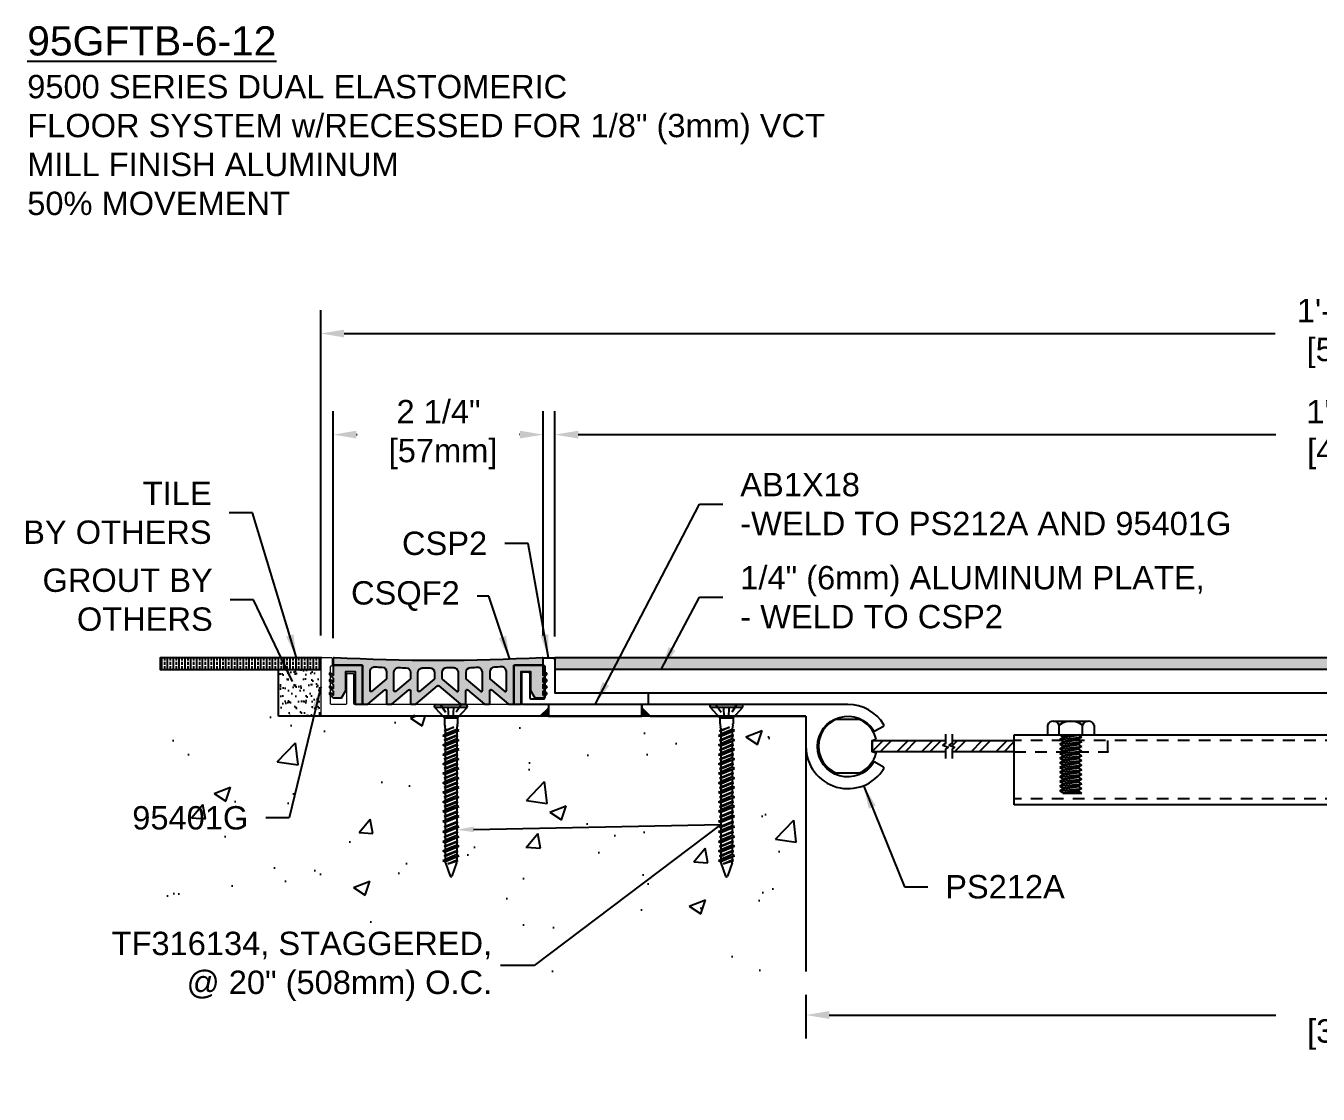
# Model space of a CAD drawing. Header units: inches. Extents: x -5.4 to 53.4, y -2.6 to 8.8.
# Drawn here: x -5.36 to 8.48, y -2.64 to 8.8 of the extents above; entities that cross this region are included whole.
import ezdxf
from ezdxf import colors
from ezdxf.entities.mleader import LeaderData, LeaderLine
from ezdxf.math import Vec2, Vec3

# ---------------------------------------------------------------- set-up
doc = ezdxf.new("R2010")
doc.units = ezdxf.units.IN
doc.header["$MEASUREMENT"] = 0
doc.linetypes.add('DASHED', pattern=[0.75, 0.5, -0.25])
doc.linetypes.add('HIDDEN2', pattern=[0.1875, 0.125, -0.0625])
for name, color, linetype in [('anchors', 4, 'Continuous'), ('conditions', 1, 'Continuous'), ('dimensions', 3, 'Continuous'), ('FILLER', 2, 'Continuous'), ('METALS', 7, 'Continuous'), ('Text', 2, 'Continuous')]:
    doc.layers.add(name, color=color, linetype=linetype)
doc.styles.add('ARIAL', font='arial.ttf')
doc.dimstyles.new('Arial', dxfattribs={"dimtxt": 0.25, "dimasz": 0.25, "dimexe": 0.25, "dimexo": 0.25, "dimgap": 0.25, "dimtad": 0, "dimtih": 1, "dimtoh": 1, "dimdec": 4, "dimzin": 0, "dimdsep": 46, "dimlunit": 4, "dimtxsty": 'ARIAL', "dimcen": 0.09, "dimadec": 0, "dimazin": 0, "dimtfac": 1, "dimtdec": 4, "dimtofl": 0, "dimtmove": 0, "dimatfit": 3, "dimfxl": 0, "dimfrac": 2, "dimtolj": 1, "dimtzin": 0, "dimarcsym": 0})

# ---------------------------------------------------------------- blocks, each defined once
blk = doc.blocks.new('*D0')
at = {"layer": 'DEFPOINTS', "color": 0}
for p in [(17.681, 4.418), (0.306, 2.008), (17.681, 1.903)]:
    blk.add_point(p, dxfattribs=at)
at = {"layer": 'dimensions', "color": 0, "lineweight": -2}
for p, q in [((0.306, 2.258), (0.306, 4.668)), ((17.681, 2.153), (17.681, 4.668)), ((0.556, 4.418), (8.027, 4.418)), ((17.431, 4.418), (9.96, 4.418))]:
    blk.add_line(p, q, dxfattribs=at)
at = {"layer": 'dimensions', "color": 0}
for points in [[(0.556, 4.46), (0.556, 4.376), (0.306, 4.418)], [(17.431, 4.46), (17.431, 4.376), (17.681, 4.418)]]:
    blk.add_solid(points, dxfattribs=at)
at = {"layer": 'dimensions', "color": 0, "insert": (8.994, 4.418), "char_height": 0.25, "attachment_point": 5, "style": 'ARIAL'}
blk.add_mtext('\\A1;1\'-5 3/8"\\P [441mm]', dxfattribs=at)
blk = doc.blocks.new('*D1')
at = {"layer": 'DEFPOINTS', "color": 0}
for p in [(20.179, 5.501), (-2.201, 2.018), (20.179, 2.028)]:
    blk.add_point(p, dxfattribs=at)
at = {"layer": 'dimensions', "color": 0, "lineweight": -2}
for p, q in [((-2.201, 2.268), (-2.201, 5.751)), ((20.179, 2.278), (20.179, 5.751)), ((-1.951, 5.501), (8.022, 5.501)), ((19.929, 5.501), (9.955, 5.501))]:
    blk.add_line(p, q, dxfattribs=at)
at = {"layer": 'dimensions', "color": 0}
for points in [[(-1.951, 5.542), (-1.951, 5.459), (-2.201, 5.501)], [(19.929, 5.542), (19.929, 5.459), (20.179, 5.501)]]:
    blk.add_solid(points, dxfattribs=at)
at = {"layer": 'dimensions', "color": 0, "insert": (8.989, 5.501), "char_height": 0.25, "attachment_point": 5, "style": 'ARIAL'}
blk.add_mtext('\\A1;1\'-10 3/8"\\P [568mm]', dxfattribs=at)
blk = doc.blocks.new('*D3')
at = {"layer": 'DEFPOINTS', "color": 0}
for p in [(2.995, -1.331), (14.993, -1.331), (14.993, -1.797)]:
    blk.add_point(p, dxfattribs=at)
at = {"layer": 'dimensions', "color": 0, "lineweight": -2}
for p, q in [((2.995, -1.581), (2.995, -2.047)), ((14.993, -1.581), (14.993, -2.047)), ((3.245, -1.797), (8.027, -1.797)), ((14.743, -1.797), (9.96, -1.797))]:
    blk.add_line(p, q, dxfattribs=at)
at = {"layer": 'dimensions', "color": 0}
for points in [[(3.245, -1.755), (3.245, -1.839), (2.995, -1.797)], [(14.743, -1.755), (14.743, -1.839), (14.993, -1.797)]]:
    blk.add_solid(points, dxfattribs=at)
at = {"layer": 'dimensions', "color": 0, "insert": (8.994, -1.797), "char_height": 0.25, "attachment_point": 5, "style": 'ARIAL'}
blk.add_mtext("\\A1;1'\\P [305mm]", dxfattribs=at)
blk = doc.blocks.new('*D4')
at = {"layer": 'DEFPOINTS', "color": 0}
for p in [(0.181, 4.418), (-2.069, 1.99), (0.181, 2.018)]:
    blk.add_point(p, dxfattribs=at)
at = {"layer": 'dimensions', "color": 0, "lineweight": -2}
for p, q in [((-2.069, 2.24), (-2.069, 4.668)), ((0.181, 2.268), (0.181, 4.668)), ((-1.819, 4.418), (-1.81, 4.418)), ((-0.069, 4.418), (-0.071, 4.418))]:
    blk.add_line(p, q, dxfattribs=at)
at = {"layer": 'dimensions', "color": 0}
for points in [[(-1.819, 4.46), (-1.819, 4.377), (-2.069, 4.418)], [(-0.069, 4.46), (-0.069, 4.377), (0.181, 4.418)]]:
    blk.add_solid(points, dxfattribs=at)
at = {"layer": 'dimensions', "color": 0, "insert": (-0.94, 4.418), "char_height": 0.25, "attachment_point": 5, "style": 'ARIAL'}
blk.add_mtext('\\A1;2 1/4"\\P [57mm]', dxfattribs=at)
blk = doc.blocks.new('csp2')
blk.add_lwpolyline([(0, 0.33, -0.414214), (0.02, 0.35), (0.066, 0.35, -0.414214), (0.086, 0.33), (0.086, 0.08, 0.414214), (0.106, 0.06), (0.23, 0.06, 0.414214), (0.25, 0.08), (0.25, 0.405, 0.414214), (0.24, 0.415, -0.414214), (0.23, 0.425), (0.23, 0.49, -0.414214), (0.24, 0.5), (0.335, 0.5, -0.414214), (0.355, 0.48), (0.355, 0.135, 0.414214), (0.365, 0.125), (1.355, 0.125), (1.355, 0), (0.335, 0), (0.02, 0, -0.414214), (0, 0.02)], format="xyb", close=True)
blk = doc.blocks.new('A$C63CB1885')
for p, q in [((-0.176, 0), (-0.175, 0.018)), ((-0.176, 0), (0.176, 0)), ((-0.176, 0), (-0.07, -0.113)), ((-0.163, 0.029), (0.163, 0.029)), ((0.07, -0.113), (0.176, 0)), ((0.176, 0), (0.175, 0.018)), ((-0.07, -0.113), (0.07, -0.113)), ((-0.07, -0.113), (-0.07, -0.18)), ((0.07, -0.113), (0.07, -0.18)), ((-0.086, -0.302), (0.086, -0.251)), ((-0.074, -0.251), (0.032, -0.215)), ((-0.074, -0.251), (-0.062, -0.245)), ((-0.074, -0.251), (-0.062, -0.257)), ((-0.069, -0.189), (-0.063, -0.215)), ((-0.062, -0.245), (0.032, -0.215)), ((0.032, -0.215), (-0.062, -0.257)), ((-0.062, -0.225), (-0.062, -0.245)), ((0.062, -0.238), (-0.062, -0.289)), ((-0.062, -0.257), (-0.062, -0.289)), ((0.062, -0.264), (-0.062, -0.315)), ((0.062, -0.225), (0.062, -0.238)), ((0.086, -0.251), (0.062, -0.238)), ((0.086, -0.251), (0.062, -0.264)), ((0.062, -0.264), (0.062, -0.296)), ((0.069, -0.189), (0.063, -0.215)), ((-0.086, -0.302), (-0.062, -0.289)), ((-0.086, -0.302), (-0.062, -0.315)), ((-0.086, -0.403), (0.086, -0.353)), ((-0.086, -0.403), (-0.062, -0.391)), ((-0.086, -0.403), (-0.062, -0.416)), ((-0.074, -0.353), (0.074, -0.302)), ((-0.074, -0.353), (-0.062, -0.346)), ((-0.074, -0.353), (-0.062, -0.359)), ((-0.074, -0.454), (0.074, -0.403)), ((-0.062, -0.346), (0.062, -0.296)), ((0.062, -0.308), (-0.062, -0.359)), ((-0.062, -0.315), (-0.062, -0.346)), ((0.062, -0.34), (-0.062, -0.391)), ((-0.062, -0.359), (-0.062, -0.391)), ((0.062, -0.366), (-0.062, -0.416)), ((-0.062, -0.448), (0.062, -0.397)), ((0.062, -0.41), (-0.062, -0.46)), ((0.074, -0.302), (0.062, -0.296)), ((0.074, -0.302), (0.062, -0.308)), ((0.062, -0.308), (0.062, -0.34)), ((0.086, -0.353), (0.062, -0.34)), ((0.086, -0.353), (0.062, -0.366)), ((0.062, -0.366), (0.062, -0.397)), ((0.074, -0.403), (0.062, -0.397)), ((0.074, -0.403), (0.062, -0.41)), ((0.062, -0.41), (0.062, -0.441)), ((-0.086, -0.505), (0.086, -0.454)), ((-0.086, -0.505), (-0.062, -0.492)), ((-0.086, -0.505), (-0.062, -0.518)), ((-0.074, -0.454), (-0.062, -0.448)), ((-0.074, -0.454), (-0.062, -0.46)), ((-0.074, -0.556), (0.074, -0.505)), ((-0.074, -0.556), (-0.062, -0.55)), ((-0.062, -0.416), (-0.062, -0.448)), ((0.062, -0.441), (-0.062, -0.492)), ((-0.062, -0.46), (-0.062, -0.492)), ((0.062, -0.467), (-0.062, -0.518)), ((-0.062, -0.55), (0.062, -0.499)), ((0.062, -0.511), (-0.062, -0.562)), ((-0.062, -0.518), (-0.062, -0.55)), ((0.062, -0.543), (-0.062, -0.594)), ((0.086, -0.454), (0.062, -0.441)), ((0.086, -0.454), (0.062, -0.467)), ((0.062, -0.467), (0.062, -0.499)), ((0.074, -0.505), (0.062, -0.499)), ((0.074, -0.505), (0.062, -0.511)), ((0.062, -0.511), (0.062, -0.543)), ((0.086, -0.556), (0.062, -0.543)), ((-0.086, -0.607), (0.086, -0.556)), ((-0.086, -0.607), (-0.062, -0.594)), ((-0.086, -0.607), (-0.062, -0.619)), ((-0.086, -0.708), (0.086, -0.657)), ((-0.074, -0.556), (-0.062, -0.562)), ((-0.074, -0.657), (0.074, -0.607)), ((-0.074, -0.657), (-0.062, -0.651)), ((-0.074, -0.657), (-0.062, -0.664)), ((-0.062, -0.562), (-0.062, -0.594)), ((0.062, -0.569), (-0.062, -0.619)), ((-0.062, -0.651), (0.062, -0.6)), ((0.062, -0.613), (-0.062, -0.664)), ((-0.062, -0.619), (-0.062, -0.651)), ((0.062, -0.644), (-0.062, -0.695)), ((-0.062, -0.664), (-0.062, -0.695)), ((0.062, -0.67), (-0.062, -0.721)), ((0.086, -0.556), (0.062, -0.569)), ((0.062, -0.569), (0.062, -0.6)), ((0.074, -0.607), (0.062, -0.6)), ((0.074, -0.607), (0.062, -0.613)), ((0.062, -0.613), (0.062, -0.644)), ((0.086, -0.657), (0.062, -0.644)), ((0.086, -0.657), (0.062, -0.67)), ((0.062, -0.67), (0.062, -0.702)), ((-0.086, -0.708), (-0.062, -0.695)), ((-0.086, -0.708), (-0.062, -0.721)), ((-0.086, -0.81), (0.086, -0.759)), ((-0.086, -0.81), (-0.062, -0.797)), ((-0.086, -0.81), (-0.062, -0.823)), ((-0.074, -0.759), (0.074, -0.708)), ((-0.074, -0.759), (-0.062, -0.753)), ((-0.074, -0.759), (-0.062, -0.765)), ((-0.074, -0.86), (0.074, -0.81)), ((-0.062, -0.753), (0.062, -0.702)), ((0.062, -0.714), (-0.062, -0.765)), ((-0.062, -0.721), (-0.062, -0.753)), ((0.062, -0.746), (-0.062, -0.797)), ((-0.062, -0.765), (-0.062, -0.797)), ((0.062, -0.772), (-0.062, -0.823)), ((-0.062, -0.854), (0.062, -0.804)), ((0.062, -0.816), (-0.062, -0.867)), ((-0.062, -0.823), (-0.062, -0.854)), ((0.074, -0.708), (0.062, -0.702)), ((0.074, -0.708), (0.062, -0.714)), ((0.062, -0.714), (0.062, -0.746)), ((0.086, -0.759), (0.062, -0.746)), ((0.086, -0.759), (0.062, -0.772)), ((0.062, -0.772), (0.062, -0.804)), ((0.074, -0.81), (0.062, -0.804)), ((0.074, -0.81), (0.062, -0.816)), ((0.062, -0.816), (0.062, -0.848)), ((-0.086, -0.911), (0.086, -0.86)), ((-0.086, -0.911), (-0.062, -0.898)), ((-0.086, -0.911), (-0.062, -0.924)), ((-0.086, -1.013), (0.086, -0.962)), ((-0.074, -0.86), (-0.062, -0.854)), ((-0.074, -0.86), (-0.062, -0.867)), ((-0.074, -0.962), (0.074, -0.911)), ((-0.074, -0.962), (-0.062, -0.956)), ((-0.074, -0.962), (-0.062, -0.968)), ((0.062, -0.848), (-0.062, -0.898)), ((-0.062, -0.867), (-0.062, -0.898)), ((0.062, -0.873), (-0.062, -0.924)), ((-0.062, -0.956), (0.062, -0.905)), ((0.062, -0.917), (-0.062, -0.968)), ((-0.062, -0.924), (-0.062, -0.956)), ((0.062, -0.949), (-0.062, -1)), ((-0.062, -0.968), (-0.062, -1)), ((0.086, -0.86), (0.062, -0.848)), ((0.086, -0.86), (0.062, -0.873)), ((0.062, -0.873), (0.062, -0.905)), ((0.074, -0.911), (0.062, -0.905)), ((0.074, -0.911), (0.062, -0.917)), ((0.062, -0.917), (0.062, -0.949)), ((0.086, -0.962), (0.062, -0.949)), ((0.086, -0.962), (0.062, -0.975)), ((-0.086, -1.013), (-0.062, -1)), ((-0.086, -1.013), (-0.062, -1.026)), ((-0.086, -1.114), (0.086, -1.064)), ((-0.086, -1.114), (-0.062, -1.101)), ((-0.074, -1.064), (0.074, -1.013)), ((-0.074, -1.064), (-0.062, -1.057)), ((-0.074, -1.064), (-0.062, -1.07)), ((0.062, -0.975), (-0.062, -1.026)), ((-0.062, -1.057), (0.062, -1.007)), ((0.062, -1.019), (-0.062, -1.07)), ((-0.062, -1.026), (-0.062, -1.057)), ((0.062, -1.051), (-0.062, -1.101)), ((-0.062, -1.07), (-0.062, -1.101)), ((0.062, -1.077), (-0.062, -1.127)), ((0.062, -0.975), (0.062, -1.007)), ((0.074, -1.013), (0.062, -1.007)), ((0.074, -1.013), (0.062, -1.019)), ((0.062, -1.019), (0.062, -1.051)), ((0.086, -1.064), (0.062, -1.051)), ((0.086, -1.064), (0.062, -1.077)), ((0.062, -1.077), (0.062, -1.115)), ((-0.086, -1.114), (-0.062, -1.127)), ((-0.086, -1.222), (0.086, -1.171)), ((-0.086, -1.222), (-0.062, -1.209)), ((-0.086, -1.222), (-0.062, -1.235)), ((-0.074, -1.171), (0.074, -1.121)), ((-0.074, -1.171), (-0.062, -1.165)), ((-0.074, -1.171), (-0.062, -1.178)), ((-0.074, -1.282), (0.074, -1.231)), ((-0.062, -1.165), (0.062, -1.115)), ((0.062, -1.127), (-0.062, -1.178)), ((-0.062, -1.127), (-0.062, -1.165)), ((0.062, -1.159), (-0.062, -1.209)), ((-0.062, -1.178), (-0.062, -1.209)), ((0.062, -1.184), (-0.062, -1.235)), ((-0.062, -1.275), (0.062, -1.225)), ((-0.062, -1.235), (-0.062, -1.275)), ((0.062, -1.237), (-0.062, -1.288)), ((0.074, -1.121), (0.062, -1.115)), ((0.074, -1.121), (0.062, -1.127)), ((0.062, -1.127), (0.062, -1.159)), ((0.086, -1.171), (0.062, -1.159)), ((0.086, -1.171), (0.062, -1.184)), ((0.062, -1.184), (0.062, -1.225)), ((0.074, -1.231), (0.062, -1.225)), ((0.074, -1.231), (0.062, -1.237)), ((0.062, -1.237), (0.062, -1.269)), ((-0.086, -1.332), (0.086, -1.282)), ((-0.086, -1.332), (-0.062, -1.319)), ((-0.086, -1.332), (-0.062, -1.345)), ((-0.074, -1.282), (-0.062, -1.275)), ((-0.074, -1.282), (-0.062, -1.288)), ((-0.074, -1.387), (0.074, -1.336)), ((-0.074, -1.387), (-0.062, -1.381)), ((0.062, -1.269), (-0.062, -1.319)), ((-0.062, -1.288), (-0.062, -1.319)), ((0.062, -1.295), (-0.062, -1.345)), ((-0.062, -1.381), (0.062, -1.33)), ((0.062, -1.343), (-0.062, -1.393)), ((-0.062, -1.345), (-0.062, -1.381)), ((0.062, -1.374), (-0.062, -1.425)), ((0.086, -1.282), (0.062, -1.269)), ((0.086, -1.282), (0.062, -1.295)), ((0.062, -1.295), (0.062, -1.33)), ((0.074, -1.336), (0.062, -1.33)), ((0.074, -1.336), (0.062, -1.343)), ((0.062, -1.343), (0.062, -1.374)), ((0.086, -1.387), (0.062, -1.374)), ((-0.086, -1.438), (0.086, -1.387)), ((-0.086, -1.438), (-0.062, -1.425)), ((-0.086, -1.438), (-0.062, -1.451)), ((-0.086, -1.54), (0.086, -1.489)), ((-0.074, -1.387), (-0.062, -1.393)), ((-0.074, -1.489), (0.074, -1.439)), ((-0.074, -1.489), (-0.062, -1.483)), ((-0.074, -1.489), (-0.062, -1.496)), ((-0.062, -1.393), (-0.062, -1.425)), ((0.062, -1.4), (-0.062, -1.451)), ((-0.062, -1.483), (0.062, -1.433)), ((0.062, -1.445), (-0.062, -1.496)), ((-0.062, -1.451), (-0.062, -1.483)), ((0.062, -1.477), (-0.062, -1.527)), ((-0.062, -1.496), (-0.062, -1.527)), ((0.062, -1.502), (-0.062, -1.553)), ((0.086, -1.387), (0.062, -1.4)), ((0.062, -1.4), (0.062, -1.433)), ((0.074, -1.439), (0.062, -1.433)), ((0.074, -1.439), (0.062, -1.445)), ((0.062, -1.445), (0.062, -1.477)), ((0.086, -1.489), (0.062, -1.477)), ((0.086, -1.489), (0.062, -1.502)), ((0.062, -1.502), (0.062, -1.535)), ((-0.086, -1.54), (-0.062, -1.527)), ((-0.086, -1.54), (-0.062, -1.553)), ((-0.086, -1.643), (0.086, -1.592)), ((-0.086, -1.643), (-0.062, -1.63)), ((-0.086, -1.643), (-0.062, -1.655)), ((-0.074, -1.592), (0.074, -1.541)), ((-0.074, -1.592), (-0.062, -1.586)), ((-0.074, -1.592), (-0.062, -1.598)), ((-0.062, -1.586), (0.062, -1.535)), ((0.062, -1.547), (-0.062, -1.598)), ((-0.062, -1.553), (-0.062, -1.586)), ((0.062, -1.579), (-0.062, -1.63)), ((-0.062, -1.598), (-0.062, -1.63)), ((0.062, -1.605), (-0.062, -1.655)), ((-0.034, -1.679), (0.062, -1.636)), ((-0.034, -1.679), (0.074, -1.643)), ((0.062, -1.649), (-0.034, -1.679)), ((0.074, -1.541), (0.062, -1.535)), ((0.074, -1.541), (0.062, -1.547)), ((0.062, -1.547), (0.062, -1.579)), ((0.086, -1.592), (0.062, -1.579)), ((0.086, -1.592), (0.062, -1.605)), ((0.062, -1.605), (0.062, -1.652)), ((0.074, -1.643), (0.062, -1.636)), ((0.074, -1.643), (0.062, -1.649)), ((-0.06, -1.668), (-0.01, -1.81)), ((0.06, -1.668), (0.01, -1.81))]:
    blk.add_line(p, q)
at = {"linetype": 'DASHED', "ltscale": 0.025}
for p, q in [((-0.113, 0.029), (-0.024, -0.106)), ((-0.024, -0.106), (-0.031, 0.028)), ((0.024, -0.106), (0.031, 0.029)), ((0.112, 0.029), (0.024, -0.106)), ((-0.024, -0.106), (0.024, -0.106))]:
    blk.add_line(p, q, dxfattribs=at)
for centre, radius, start, end in [((-0.163, 0.017), 0.0112, 90, 175), ((0.163, 0.017), 0.0112, 5, 90), ((-0.023, -0.18), 0.0465, 180, 191.9357), ((-0.109, -0.225), 0.0465, 0, 11.9357), ((0.109, -0.225), 0.0465, 168.0643, 180), ((0.023, -0.18), 0.0465, 348.0643, 0), ((-0.016, -1.652), 0.0465, 183.9476, 199.3058), ((0.016, -1.652), 0.0465, 340.6942, 0), ((0, -1.806), 0.0106, 204.1001, 335.8999)]:
    blk.add_arc(centre, radius, start, end)
blk = doc.blocks.new('TF316134')
blk.add_blockref('A$C63CB1885', (0, -0.0285))
blk = doc.blocks.new('PS212A')
at = {"linetype": 'Continuous', "flags": 128}
blk.add_lwpolyline([(0.451, 0.125), (-1.747, 0.125, 0.414214), (-1.757, 0.115), (-1.757, 0.095, 0.198912), (-1.754, 0.087), (-1.67, 0.003, 0.198912), (-1.663, 0), (-0.009, 0, -0.414214), (0.001, -0.01), (0.001, -0.325, 0.758338), (0.836, -0.559, 0.420887), (0.832, -0.545), (0.741, -0.492, 0.405496), (0.727, -0.496, -3.520953), (0.727, -0.154, 0.405496), (0.741, -0.157), (0.832, -0.105, 0.420887), (0.836, -0.091, 0.261868)], format="xyb", close=True, dxfattribs=at)
blk = doc.blocks.new('H1458S')
for p, q in [((-0.188, 0.144), (0.187, 0.144)), ((-0.25, 0.104), (-0.25, 0)), ((-0.25, 0), (0.25, 0)), ((-0.125, 0), (-0.125, 0.104)), ((-0.119, 0), (-0.085, -0.02)), ((-0.085, -0.02), (0.048, 0)), ((0.125, 0), (0.125, 0.104)), ((0.25, 0.104), (0.25, 0)), ((-0.119, -0.05), (0.119, -0.025)), ((-0.119, -0.05), (-0.085, -0.03)), ((-0.119, -0.05), (-0.085, -0.07)), ((-0.119, -0.1), (0.119, -0.075)), ((-0.119, -0.1), (-0.085, -0.08)), ((-0.119, -0.1), (-0.085, -0.12)), ((-0.119, -0.15), (0.119, -0.125)), ((-0.119, -0.15), (-0.085, -0.13)), ((-0.085, -0.03), (0.085, -0.005)), ((-0.085, -0.02), (-0.085, -0.03)), ((-0.085, -0.07), (0.085, -0.045)), ((-0.085, -0.08), (0.085, -0.055)), ((-0.085, -0.07), (-0.085, -0.08)), ((-0.085, -0.12), (0.085, -0.095)), ((-0.085, -0.13), (0.085, -0.105)), ((-0.085, -0.12), (-0.085, -0.13)), ((0.094, 0), (0.085, -0.005)), ((0.119, -0.025), (0.085, -0.005)), ((0.119, -0.025), (0.085, -0.045)), ((0.085, -0.045), (0.085, -0.055)), ((0.119, -0.075), (0.085, -0.055)), ((0.119, -0.075), (0.085, -0.095)), ((0.085, -0.095), (0.085, -0.105)), ((0.119, -0.125), (0.085, -0.105)), ((0.119, -0.125), (0.085, -0.145)), ((-0.119, -0.15), (-0.085, -0.17)), ((-0.119, -0.2), (0.119, -0.175)), ((-0.119, -0.2), (-0.085, -0.18)), ((-0.119, -0.2), (-0.085, -0.22)), ((-0.119, -0.25), (0.119, -0.225)), ((-0.119, -0.25), (-0.085, -0.23)), ((-0.119, -0.25), (-0.085, -0.27)), ((-0.119, -0.3), (0.119, -0.275)), ((-0.085, -0.17), (0.085, -0.145)), ((-0.085, -0.18), (0.085, -0.155)), ((-0.085, -0.17), (-0.085, -0.18)), ((-0.085, -0.22), (0.085, -0.195)), ((-0.085, -0.23), (0.085, -0.205)), ((-0.085, -0.22), (-0.085, -0.23)), ((-0.085, -0.27), (0.085, -0.245)), ((-0.085, -0.28), (0.085, -0.255)), ((-0.085, -0.27), (-0.085, -0.28)), ((0.085, -0.145), (0.085, -0.155)), ((0.119, -0.175), (0.085, -0.155)), ((0.119, -0.175), (0.085, -0.195)), ((0.085, -0.195), (0.085, -0.205)), ((0.119, -0.225), (0.085, -0.205)), ((0.119, -0.225), (0.085, -0.245)), ((0.085, -0.245), (0.085, -0.255)), ((0.119, -0.275), (0.085, -0.255)), ((0.119, -0.275), (0.085, -0.295)), ((-0.119, -0.3), (-0.085, -0.28)), ((-0.119, -0.3), (-0.085, -0.32)), ((-0.119, -0.35), (0.119, -0.325)), ((-0.119, -0.35), (-0.085, -0.33)), ((-0.119, -0.35), (-0.085, -0.37)), ((-0.119, -0.4), (0.119, -0.375)), ((-0.119, -0.4), (-0.085, -0.38)), ((-0.119, -0.4), (-0.085, -0.42)), ((-0.085, -0.32), (0.085, -0.295)), ((-0.085, -0.33), (0.085, -0.305)), ((-0.085, -0.32), (-0.085, -0.33)), ((-0.085, -0.37), (0.085, -0.345)), ((-0.085, -0.38), (0.085, -0.355)), ((-0.085, -0.37), (-0.085, -0.38)), ((-0.085, -0.42), (0.085, -0.395)), ((-0.085, -0.43), (0.085, -0.405)), ((0.085, -0.295), (0.085, -0.305)), ((0.119, -0.325), (0.085, -0.305)), ((0.119, -0.325), (0.085, -0.345)), ((0.085, -0.345), (0.085, -0.355)), ((0.119, -0.375), (0.085, -0.355)), ((0.119, -0.375), (0.085, -0.395)), ((0.085, -0.395), (0.085, -0.405)), ((0.119, -0.425), (0.085, -0.405)), ((-0.119, -0.45), (0.119, -0.425)), ((-0.119, -0.45), (-0.085, -0.43)), ((-0.119, -0.45), (-0.085, -0.47)), ((-0.119, -0.5), (0.119, -0.475)), ((-0.119, -0.5), (-0.085, -0.48)), ((-0.119, -0.5), (-0.085, -0.52)), ((-0.119, -0.55), (0.119, -0.525)), ((-0.119, -0.55), (-0.085, -0.53)), ((-0.119, -0.55), (-0.085, -0.57)), ((-0.085, -0.42), (-0.085, -0.43)), ((-0.085, -0.47), (0.085, -0.445)), ((-0.085, -0.48), (0.085, -0.455)), ((-0.085, -0.47), (-0.085, -0.48)), ((-0.085, -0.52), (0.085, -0.495)), ((-0.085, -0.53), (0.085, -0.505)), ((-0.085, -0.52), (-0.085, -0.53)), ((-0.085, -0.57), (0.085, -0.545)), ((0.119, -0.425), (0.085, -0.445)), ((0.085, -0.445), (0.085, -0.455)), ((0.119, -0.475), (0.085, -0.455)), ((0.119, -0.475), (0.085, -0.495)), ((0.085, -0.495), (0.085, -0.505)), ((0.119, -0.525), (0.085, -0.505)), ((0.119, -0.525), (0.085, -0.545)), ((0.085, -0.545), (0.085, -0.555)), ((-0.119, -0.6), (0.119, -0.575)), ((-0.119, -0.6), (-0.085, -0.58)), ((-0.119, -0.6), (-0.085, -0.62)), ((-0.085, -0.58), (0.085, -0.555)), ((-0.085, -0.57), (-0.085, -0.58)), ((-0.085, -0.62), (0.085, -0.595)), ((-0.085, -0.62), (-0.085, -0.625)), ((-0.085, -0.625), (0.119, -0.625)), ((-0.048, -0.625), (0.085, -0.605)), ((0.119, -0.575), (0.085, -0.555)), ((0.119, -0.575), (0.085, -0.595)), ((0.085, -0.595), (0.085, -0.605)), ((0.119, -0.625), (0.085, -0.605))]:
    blk.add_line(p, q)
for centre, radius, start, end in [((-0.188, 0.075), 0.0688, 24.7615, 155.2385), ((0, -0.071), 0.215, 54.5107, 125.4893), ((0.187, 0.075), 0.0688, 24.7615, 155.2385)]:
    blk.add_arc(centre, radius, start, end)
blk = doc.blocks.new('SB20')
h = blk.add_hatch()
h.set_pattern_fill('ANSI32', color=256, scale=0.5, style=0)
h.set_pattern_definition([(45, (-0.5, 0), (-0.1325825, 0.1325825), []), (45, (-0.41161, 0), (-0.1325825, 0.1325825), [])])
h.paths.add_polyline_path([(2.103, 3.658), (2.103, 3.538), (2.888, 3.538), (2.888, 3.568), (2.916, 3.587), (2.859, 3.609), (2.888, 3.628), (2.888, 3.658)])
h.paths.add_polyline_path([(3.625, 3.538), (3.625, 3.658), (2.958, 3.658), (2.958, 3.628), (2.929, 3.609), (2.986, 3.587), (2.958, 3.568), (2.958, 3.538)])
h = blk.add_hatch()
h.set_pattern_fill('ANSI32', color=256, scale=0.5, style=0)
h.set_pattern_definition([(45, (0.5, 0), (-0.1325825, 0.1325825), []), (45, (0.58839, 0), (-0.1325825, 0.1325825), [])])
h.paths.add_polyline_path([(11.128, 3.658), (11.128, 3.538), (12.192, 3.538), (12.192, 3.568), (12.221, 3.587), (12.163, 3.609), (12.192, 3.628), (12.192, 3.658)])
h.paths.add_polyline_path([(12.262, 3.658), (12.262, 3.628), (12.233, 3.609), (12.291, 3.587), (12.262, 3.568), (12.262, 3.538), (13.149, 3.538), (13.149, 3.658)])
for p, q in [((2.103, 3.658), (2.888, 3.658)), ((2.958, 3.658), (3.625, 3.658)), ((3.625, 2.971), (3.625, 3.721)), ((11.128, 3.721), (11.128, 2.971)), ((11.128, 3.658), (12.192, 3.658)), ((12.262, 3.658), (13.149, 3.658)), ((2.888, 3.538), (2.103, 3.538)), ((3.625, 3.538), (2.958, 3.538)), ((12.192, 3.538), (11.128, 3.538)), ((13.149, 3.538), (12.262, 3.538))]:
    blk.add_line(p, q)
at = {"linetype": 'ByBlock'}
for p, q in [((3.625, 3.721), (11.128, 3.721)), ((11.128, 2.971), (3.625, 2.971))]:
    blk.add_line(p, q, dxfattribs=at)
at = {"linetype": 'HIDDEN2'}
for p, q in [((11.128, 3.658), (3.625, 3.658)), ((4.627, 3.538), (4.627, 3.658)), ((10.126, 3.538), (10.126, 3.658)), ((3.625, 3.538), (4.627, 3.538)), ((11.128, 3.538), (10.133, 3.538)), ((11.128, 3.033), (3.625, 3.033))]:
    blk.add_line(p, q, dxfattribs=at)
for points in [[(2.144, 3.672, 0.233897), (1.965, 3.885), (1.715, 3.885, 0.654654), (1.715, 3.312), (1.965, 3.312, 0.233897), (2.144, 3.524), (2.103, 3.538), (2.103, 3.658)], [(13.149, 3.672), (12.641, 3.672, -0.233897), (12.82, 3.885), (13.07, 3.885, -0.654654), (13.07, 3.312), (12.82, 3.312, -0.233897), (12.641, 3.524), (13.149, 3.524)]]:
    blk.add_lwpolyline(points, format="xyb", close=True)
for points in [[(2.103, 3.658), (2.103, 3.538)], [(2.888, 3.728), (2.888, 3.628), (2.859, 3.609), (2.916, 3.587), (2.888, 3.568), (2.888, 3.468)], [(2.958, 3.728), (2.958, 3.628), (2.929, 3.609), (2.986, 3.587), (2.958, 3.568), (2.958, 3.468)], [(12.192, 3.728), (12.192, 3.628), (12.163, 3.609), (12.221, 3.587), (12.192, 3.568), (12.192, 3.468)], [(12.262, 3.728), (12.262, 3.628), (12.233, 3.609), (12.291, 3.587), (12.262, 3.568), (12.262, 3.468)], [(13.149, 3.658), (13.149, 3.538)]]:
    blk.add_lwpolyline(points)
blk.add_point((4.627, 3.538), dxfattribs=at)
blk.add_blockref('H1458S', (4.23, 3.721))
at = {"xscale": -1}
blk.add_blockref('H1458S', (10.524, 3.721), dxfattribs=at)
blk = doc.blocks.new('95401G')
at = {"color": 7, "linetype": 'Continuous', "lineweight": 15}
blk.add_lwpolyline([(2.438, 0.115, 0.414214), (2.428, 0.125), (0.365, 0.125, -0.414214), (0.355, 0.135), (0.355, 0.445, 0.414214), (0.345, 0.455), (0.285, 0.455, 0.414214), (0.275, 0.445), (0.275, 0.135, -0.414214), (0.265, 0.125), (0.115, 0.125, -0.414214), (0.105, 0.135), (0.105, 0.53, -0.414214), (0.115, 0.54, 0.414214), (0.125, 0.55), (0.125, 0.615, 0.414214), (0.115, 0.625), (0.01, 0.625, 0.414214), (0, 0.615), (0, 0.01, 0.414214), (0.01, 0), (0.981, 0, 0.198912), (0.988, 0.003), (0.993, 0.008, -0.414214), (1.007, 0.008), (1.012, 0.003, 0.198912), (1.019, 0), (2.344, 0, 0.198912), (2.351, 0.003), (2.435, 0.087, 0.198912), (2.438, 0.094)], format="xyb", close=True, dxfattribs=at)
blk = doc.blocks.new('CSQF2')
h = blk.add_hatch(color=256)
h.paths.add_polyline_path([(4.559, 1.888, 0.430422), (4.548, 1.898, -0.027516), (2.319, 1.898, 0.430422), (2.309, 1.888), (2.309, 1.819), (2.624, 1.819), (2.624, 1.399), (2.676, 1.399, 0.176327), (2.682, 1.401), (2.864, 1.554, -0.63707), (2.88, 1.546), (2.88, 1.409, 0.414214), (2.89, 1.399), (2.932, 1.399, 0.176327), (2.939, 1.401), (3.121, 1.554, -0.63707), (3.137, 1.546), (3.137, 1.409, 0.414214), (3.147, 1.399), (3.189, 1.399, 0.176327), (3.195, 1.401), (3.427, 1.596, -0.36397), (3.44, 1.596), (3.672, 1.401, 0.176327), (3.679, 1.399), (3.721, 1.399, 0.414214), (3.731, 1.409), (3.731, 1.546, -0.63707), (3.747, 1.554), (3.929, 1.401, 0.176327), (3.935, 1.399), (3.977, 1.399, 0.414214), (3.987, 1.409), (3.987, 1.546, -0.63707), (4.004, 1.554), (4.186, 1.401, 0.176327), (4.192, 1.399), (4.244, 1.399), (4.244, 1.819), (4.559, 1.819)])
h.paths.add_polyline_path([(3.267, 1.788, 0.000939), (3.344, 1.788, -0.412919), (3.394, 1.738), (3.394, 1.676, -0.221695), (3.39, 1.669), (3.234, 1.537, -0.63707), (3.217, 1.545), (3.217, 1.738, -0.416611)], flags=16)
h.paths.add_polyline_path([(3.137, 1.74), (3.137, 1.676, -0.221695), (3.134, 1.669), (2.977, 1.537, -0.63707), (2.96, 1.545), (2.96, 1.742, -0.420307), (3.012, 1.792, 0.000939), (3.088, 1.79, -0.409242)], flags=16)
h.paths.add_polyline_path([(3.524, 1.788, 0.000939), (3.6, 1.788, -0.416611), (3.651, 1.738), (3.651, 1.545, -0.63707), (3.634, 1.537), (3.478, 1.669, -0.221695), (3.474, 1.676), (3.474, 1.738, -0.412919)], flags=16)
h.paths.add_polyline_path([(2.88, 1.746), (2.88, 1.676, -0.221695), (2.877, 1.669), (2.72, 1.537, -0.63707), (2.704, 1.545), (2.704, 1.749, -0.424014), (2.756, 1.799, 0.000939), (2.832, 1.796, -0.405574)], flags=16)
h.paths.add_polyline_path([(3.78, 1.79, 0.000939), (3.856, 1.792, -0.420307), (3.907, 1.742), (3.907, 1.545, -0.63707), (3.891, 1.537), (3.734, 1.669, -0.221695), (3.731, 1.676), (3.731, 1.74, -0.409242)], flags=16)
h.paths.add_polyline_path([(4.036, 1.796, 0.000939), (4.112, 1.799, -0.424014), (4.164, 1.749), (4.164, 1.545, -0.63707), (4.147, 1.537), (3.991, 1.669, -0.221695), (3.987, 1.676), (3.987, 1.746, -0.405574)], flags=16)
h.paths.add_polyline_path([(2.624, 1.819), (2.309, 1.819), (2.309, 1.707), (2.285, 1.731, 0.414214), (2.271, 1.731, 0.414214), (2.271, 1.717), (2.309, 1.679), (2.309, 1.637), (2.285, 1.661, 0.414214), (2.271, 1.661, 0.414214), (2.271, 1.647), (2.309, 1.609), (2.309, 1.567), (2.285, 1.591, 0.414214), (2.271, 1.591, 0.414214), (2.271, 1.577), (2.309, 1.539), (2.309, 1.497), (2.285, 1.521, 0.414214), (2.271, 1.521, 0.414214), (2.271, 1.507), (2.306, 1.472, 0.198912), (2.313, 1.469), (2.399, 1.469), (2.444, 1.547), (2.444, 1.749), (2.544, 1.749), (2.544, 1.399), (2.624, 1.399)])
h.paths.add_polyline_path([(4.324, 1.749), (4.424, 1.749), (4.424, 1.547), (4.469, 1.469), (4.555, 1.469, 0.198912), (4.562, 1.472), (4.597, 1.507, 0.414214), (4.597, 1.521, 0.414214), (4.583, 1.521), (4.559, 1.497), (4.559, 1.539), (4.597, 1.577, 0.414214), (4.597, 1.591, 0.414214), (4.583, 1.591), (4.559, 1.567), (4.559, 1.609), (4.597, 1.647, 0.414214), (4.597, 1.661, 0.414214), (4.583, 1.661), (4.559, 1.637), (4.559, 1.679), (4.597, 1.717, 0.414214), (4.597, 1.731, 0.414214), (4.583, 1.731), (4.559, 1.707), (4.559, 1.819), (4.244, 1.819), (4.244, 1.399), (4.324, 1.399)])
for p, q in [((2.309, 1.819), (2.624, 1.819)), ((2.624, 1.819), (2.309, 1.819)), ((2.624, 1.819), (2.624, 1.399)), ((2.624, 1.399), (2.624, 1.819)), ((4.244, 1.819), (4.244, 1.399)), ((4.559, 1.819), (4.244, 1.819)), ((4.244, 1.819), (4.559, 1.819)), ((4.244, 1.399), (4.244, 1.819))]:
    blk.add_line(p, q)
for points in [[(2.89, 1.399), (2.932, 1.399, 0.176327), (2.939, 1.401), (3.121, 1.554, -0.63707), (3.137, 1.546), (3.137, 1.409, 0.414214), (3.147, 1.399), (3.189, 1.399, 0.176327), (3.195, 1.401), (3.427, 1.596, -0.36397), (3.44, 1.596), (3.672, 1.401, 0.176327), (3.679, 1.399), (3.721, 1.399, 0.414214), (3.731, 1.409), (3.731, 1.546, -0.63707), (3.747, 1.554), (3.929, 1.401, 0.176327), (3.935, 1.399), (3.977, 1.399, 0.414214), (3.987, 1.409), (3.987, 1.546, -0.63707), (4.004, 1.554), (4.186, 1.401, 0.176327), (4.192, 1.399), (4.244, 1.399), (4.324, 1.399), (4.324, 1.749), (4.424, 1.749), (4.424, 1.547), (4.469, 1.469), (4.555, 1.469, 0.198912), (4.562, 1.472), (4.597, 1.507, 0.414214), (4.597, 1.521, 0.414214), (4.583, 1.521), (4.559, 1.497), (4.559, 1.539), (4.597, 1.577, 0.414214), (4.597, 1.591, 0.414214), (4.583, 1.591), (4.559, 1.567), (4.559, 1.609), (4.597, 1.647, 0.414214), (4.597, 1.661, 0.414214), (4.583, 1.661), (4.559, 1.637), (4.559, 1.679), (4.597, 1.717, 0.414214), (4.597, 1.731, 0.414214), (4.583, 1.731), (4.559, 1.707), (4.559, 1.819), (4.559, 1.888, 0.430422), (4.548, 1.898, -0.027516), (2.319, 1.898, 0.430422), (2.309, 1.888), (2.309, 1.819), (2.309, 1.707), (2.285, 1.731, 0.414214), (2.271, 1.731, 0.414214), (2.271, 1.717), (2.309, 1.679), (2.309, 1.637), (2.285, 1.661, 0.414214), (2.271, 1.661, 0.414214), (2.271, 1.647), (2.309, 1.609), (2.309, 1.567), (2.285, 1.591, 0.414214), (2.271, 1.591, 0.414214), (2.271, 1.577), (2.309, 1.539), (2.309, 1.497), (2.285, 1.521, 0.414214), (2.271, 1.521, 0.414214), (2.271, 1.507), (2.306, 1.472, 0.198912), (2.313, 1.469), (2.399, 1.469), (2.444, 1.547), (2.444, 1.749), (2.544, 1.749), (2.544, 1.399), (2.624, 1.399), (2.676, 1.399, 0.176327), (2.682, 1.401), (2.864, 1.554, -0.63707), (2.88, 1.546), (2.88, 1.409, 0.414214)], [(2.88, 1.676, -0.221695), (2.877, 1.669), (2.72, 1.537, -0.63707), (2.704, 1.545), (2.704, 1.749, -0.424014), (2.756, 1.799, 0.000939), (2.832, 1.796, -0.405574), (2.88, 1.746)], [(3.137, 1.74), (3.137, 1.676, -0.221695), (3.134, 1.669), (2.977, 1.537, -0.63707), (2.96, 1.545), (2.96, 1.742, -0.420307), (3.012, 1.792, 0.000939), (3.088, 1.79, -0.409242)], [(3.394, 1.738), (3.394, 1.676, -0.221695), (3.39, 1.669), (3.234, 1.537, -0.63707), (3.217, 1.545), (3.217, 1.738, -0.416611), (3.267, 1.788, 0.000939), (3.344, 1.788, -0.412919)], [(3.474, 1.738), (3.474, 1.676, 0.221695), (3.478, 1.669), (3.634, 1.537, 0.63707), (3.651, 1.545), (3.651, 1.738, 0.416611), (3.6, 1.788, -0.000939), (3.524, 1.788, 0.412919)], [(3.78, 1.79, 0.409242), (3.731, 1.74), (3.731, 1.676, 0.221695), (3.734, 1.669), (3.891, 1.537, 0.63707), (3.907, 1.545), (3.907, 1.742, 0.420307), (3.856, 1.792, -0.000939)], [(3.987, 1.746), (3.987, 1.676, 0.221695), (3.991, 1.669), (4.147, 1.537, 0.63707), (4.164, 1.545), (4.164, 1.749, 0.424014), (4.112, 1.799, -0.000939), (4.036, 1.796, 0.405574)]]:
    blk.add_lwpolyline(points, format="xyb", close=True)

msp = doc.modelspace()

# ---------------------------------------------------------------- hatches: boundary and pattern name
at = {"layer": 'conditions'}
h = msp.add_hatch(dxfattribs=at)
h.set_pattern_fill('ANSI33', color=256, scale=0.25, angle=45, style=0)
h.set_pattern_definition([(90, (-4.029193, 2e-14), (-0.0625, 1e-17), []), (90, (-3.997943, 0.03125), (-0.0625, 1e-17), [0.03125, -0.015625])])
h.paths.add_polyline_path([(-3.92252, 2.02785), (-3.92252, 1.90285), (-2.21088, 1.90285), (-2.21088, 2.00785, -0.41421356), (-2.19088, 2.02785)])
h = msp.add_hatch(dxfattribs=at)
h.set_pattern_fill('ANSI33', color=256, scale=0.25, angle=45, style=0)
h.paths.add_polyline_path([(17.68131, 2.02785), (0.30631, 2.02785), (0.30631, 1.90285), (17.68131, 1.90285)])
h = msp.add_hatch(dxfattribs=at)
h.set_pattern_fill('AR-CONC', color=256, scale=0.25, style=0)
h.paths.add_polyline_path([(2.99462, 1.40282), (-2.65379, 1.40282), (-2.65379, 1.90285), (-3.90533, 1.90285), (-3.90533, -1.33077), (2.99462, -1.33077)])
h = msp.add_hatch(dxfattribs=at)
h.set_pattern_fill('AR-SAND', color=256, scale=0.0625, style=0)
h.set_pattern_definition([(37.5, (-2, 0), (-0.003937, 0.1204265), [0, -0.095, 0, -0.10625, 0, -0.1015625]), (7.5, (-2, 0), (0.110611, 0.176384), [0, -0.05125, 0, -0.085625, 0, -0.0328125]), (327.5, (-2.07687, 0), (0.194634, 0.0003537), [0, -0.03125, 0, -0.1125, 0, -0.146875]), (317.5, (-2.07687, 0), (0.187883, 0.054855), [0, -0.015625, 0, -0.07375, 0, -0.084375])])
h.paths.add_polyline_path([(-2.20138, 1.90285), (-2.65379, 1.90285), (-2.65379, 1.40282), (-2.20138, 1.40282)])
at = {"layer": 'METALS'}
for points in [[(0.23662, 1.49284), (0.16044, 1.41666, 0.17707699), (0.23662, 1.41189)], [(1.23662, 1.49698, 0.19891237), (1.23955, 1.48991), (1.3128, 1.41666, -0.17707699), (1.23662, 1.41189)]]:
    msp.add_hatch(color=253, dxfattribs=at).paths.add_polyline_path(points)

# ---------------------------------------------------------------- linework, layer by layer
msp.add_line((0.30631, 2.00785), (0.30631, 2.02785))
msp.add_lwpolyline([(0.23662, 1.40285), (1.23662, 1.40285), (1.23662, 1.52785), (0.23662, 1.52785)], close=True)
at = {"layer": 'conditions'}
for p, q in [((-2.65379, 1.40282), (-2.65379, 1.90285)), ((2.99462, 1.40285), (-2.65379, 1.40285)), ((2.99462, 1.40282), (2.99462, -1.33077))]:
    msp.add_line(p, q, dxfattribs=at)
for points in [[(-2.19088, 2.02785), (-3.92252, 2.02785), (-3.92252, 1.90285), (-2.20088, 1.90285)], [(17.68131, 1.90285), (17.68131, 2.02785), (0.30631, 2.02785), (0.30631, 1.90285)]]:
    msp.add_lwpolyline(points, dxfattribs=at)
at = {"layer": 'METALS'}
msp.add_lwpolyline([(0.30631, 1.90285), (0.30631, 1.65285), (17.68131, 1.65285), (17.68131, 1.90285)], close=True, dxfattribs=at)
for centre, start, end in [((0.20505, 1.51845), 246.334428, 286.501114), ((1.26819, 1.51845), 253.498886, 293.665572)]:
    msp.add_arc(centre, 0.11114, start, end, dxfattribs=at)

# ---------------------------------------------------------------- block references
for name, p in [('95401G', (-2.20112, 1.40285)), ('PS212A', (2.99381, 1.40247))]:
    msp.add_blockref(name, p)
at = {"layer": 'anchors'}
for name, p in [('TF316134', (-0.80689, 1.52785)), ('TF316134', (2.14436, 1.52785)), ('SB20', (1.6021, -2.51651))]:
    msp.add_blockref(name, p, dxfattribs=at)
at = {"layer": 'FILLER'}
msp.add_blockref('CSQF2', (-4.37757, 0.13151), dxfattribs=at)
at = {"layer": 'METALS'}
msp.add_blockref('csp2', (-0.04869, 1.52785), dxfattribs=at)

# ---------------------------------------------------------------- texts
at = {"layer": 'Text', "insert": (-5.34537, 8.79079), "char_height": 0.25, "width": 8.9285316, "attachment_point": 1, "style": 'ARIAL'}
msp.add_mtext('{\\H1.25x;\\L95GFTB-6-12\\P}9500 SERIES DUAL ELASTOMERIC\\PFLOOR SYSTEM w/RECESSED FOR 1/8" (3mm) VCT\\PMILL FINISH ALUMINUM\\P50% MOVEMENT', dxfattribs=at)
at = {"layer": 'Text', "char_height": 0.25, "style": 'ARIAL'}
for s, insert, attachment_point in [('TILE\\PBY OTHERS', (-3.37095, 3.58001), 6), ('AB1X18\\P-WELD TO PS212A AND 95401G', (2.29211, 3.67297), 4), ('CSP2', (-0.41913, 3.25255), 6), ('GROUT BY\\POTHERS', (-3.35826, 2.64907), 6), ('1/4" (6mm) ALUMINUM PLATE,\\P- WELD TO CSP2', (2.29211, 2.67605), 4), ('CSQF2', (-0.7129, 2.68916), 6), ('PS212A', (4.48682, -0.42502), 4)]:
    msp.add_mtext(s, dxfattribs=dict(at, insert=insert, attachment_point=attachment_point))

# ---------------------------------------------------------------- dimensions: what is measured, and where the dimension line sits
at = {"layer": 'dimensions'}
for base, p1, p2, picture, middle in [((20.17901, 5.50061), (-2.20138, 2.01795), (20.17901, 2.02795), '*D1', (8.98881, 5.50061)), ((0.18131, 4.41833), (-2.06869, 1.99035), (0.18131, 2.01785), '*D4', (-0.94019, 4.41833)), ((17.68131, 4.41802), (0.30631, 2.00785), (17.68131, 1.90285), '*D0', (8.99381, 4.41802)), ((14.99301, -1.79706), (2.99462, -1.33077), (14.99301, -1.3308), '*D3', (8.99381, -1.79706))]:
    dim = msp.add_linear_dim(base=base, p1=p1, p2=p2, dimstyle='Arial', override={"dimpost": '\\X'}, dxfattribs=at)
    dim.commit()
    dim.dimension.update_dxf_attribs({"geometry": picture, "text_midpoint": middle, "dimtype": 160})

# ---------------------------------------------------------------- leaders
at = {"layer": 'Text', "annotation_type": 0, "has_hookline": 1}
for points, hookline_direction, text_width in [([(0.73662, 1.52785), (1.85461, 3.67297), (2.10461, 3.67297)], 0, 5.22732), ([(-2.46034, 2.02795), (-2.93345, 3.58001), (-3.18345, 3.58001)], 1, 1.97442), ([(0.23881, 2.02785), (0.01837, 3.25255), (-0.23163, 3.25255)], 1, 0.87653), ([(-2.50474, 1.77408), (-2.92076, 2.64907), (-3.17076, 2.64907)], 1, 1.80269), ([(1.44429, 1.90285), (1.85461, 2.67605), (2.10461, 2.67605)], 0, 4.90638), ([(-2.20088, 1.71535), (-2.54013, 0.31295), (-2.79013, 0.31295)], 1, 1.20651), ([(3.61275, 0.66014), (4.04932, -0.42502), (4.29932, -0.42502)], 0, 1.25512)]:
    msp.add_leader(points, dimstyle='Arial', override={"dimgap": 0.1875, "dimtad": 0}, dxfattribs=dict(at, hookline_direction=hookline_direction, text_width=text_width))
at = {"layer": 'Text'}
msp.add_leader([(-0.17687, 2.01337), (-0.40103, 2.68916), (-0.5254, 2.68916)], dimstyle='Arial', dxfattribs=at)

# ---------------------------------------------------------------- next in the draw order: leaders
ml = msp.add_multileader_mtext('Standard', dxfattribs=at)
ml.set_content('{\\fArial|b0|i0|c0|p34;\\H1.3889x;TF316134, STAGGERED,\\P@ 20" (508mm) \\H0.99999x;O.C.}', color=256)
ml.set_leader_properties()
ml.build(insert=Vec2(0, 0))
ml.multileader.update_dxf_attribs({"text_right_attachment_type": 2, "dogleg_length": 0.36, "arrow_head_size": 0.18})
ctx = ml.context
ctx.base_point, ctx.char_height, ctx.arrow_head_size, ctx.landing_gap_size, ctx.plane_origin = Vec3(-4.49251, -1.03198), 0.18, 0.18, 0.09, Vec3(3.82281, -0.02642)
ctx.right_attachment, ctx.text_align_type = 2, 2
notes = []
notes.append((ctx, [(0, (1, 1, 0), (0.08435, -1.26809), (-1, 0), 0.36, [(1, [(-0.74464, 0.18694), (2.08219, 0.24407)], 0, [])])]))
ctx.mtext.insert, ctx.mtext.alignment, ctx.mtext.flow_direction = Vec3(-0.36565, -0.90523), 3, 5
ctx.mtext.has_bg_fill, ctx.mtext.bg_color, ctx.mtext.bg_scale_factor, ctx.mtext.bg_transparency, ctx.mtext.use_window_bg_color = 1, -1023410167, 1.5, 14163863, 1
for ctx, leaders in notes:
    for number, flags, end, landing, length, lines in leaders:
        leader = LeaderData()
        leader.index, (leader.has_last_leader_line, leader.has_dogleg_vector, leader.attachment_direction) = number, flags
        leader.last_leader_point, leader.dogleg_vector, leader.dogleg_length = Vec3(end), Vec3(landing), length
        for number, points, colour, breaks in lines:
            line = LeaderLine()
            line.index, line.vertices, line.color, line.breaks = number, Vec3.list(points), colors.encode_raw_color(colour), breaks
            leader.lines.append(line)
        ctx.leaders.append(leader)

# ---------------------------------------------------------------- next in the draw order: texts
at = {"layer": 'Text', "insert": (-2.97763, 0.31295), "char_height": 0.25, "attachment_point": 6, "style": 'ARIAL'}
msp.add_mtext('\\A1;95401G', dxfattribs=at)

doc.saveas('drawing.dxf')
